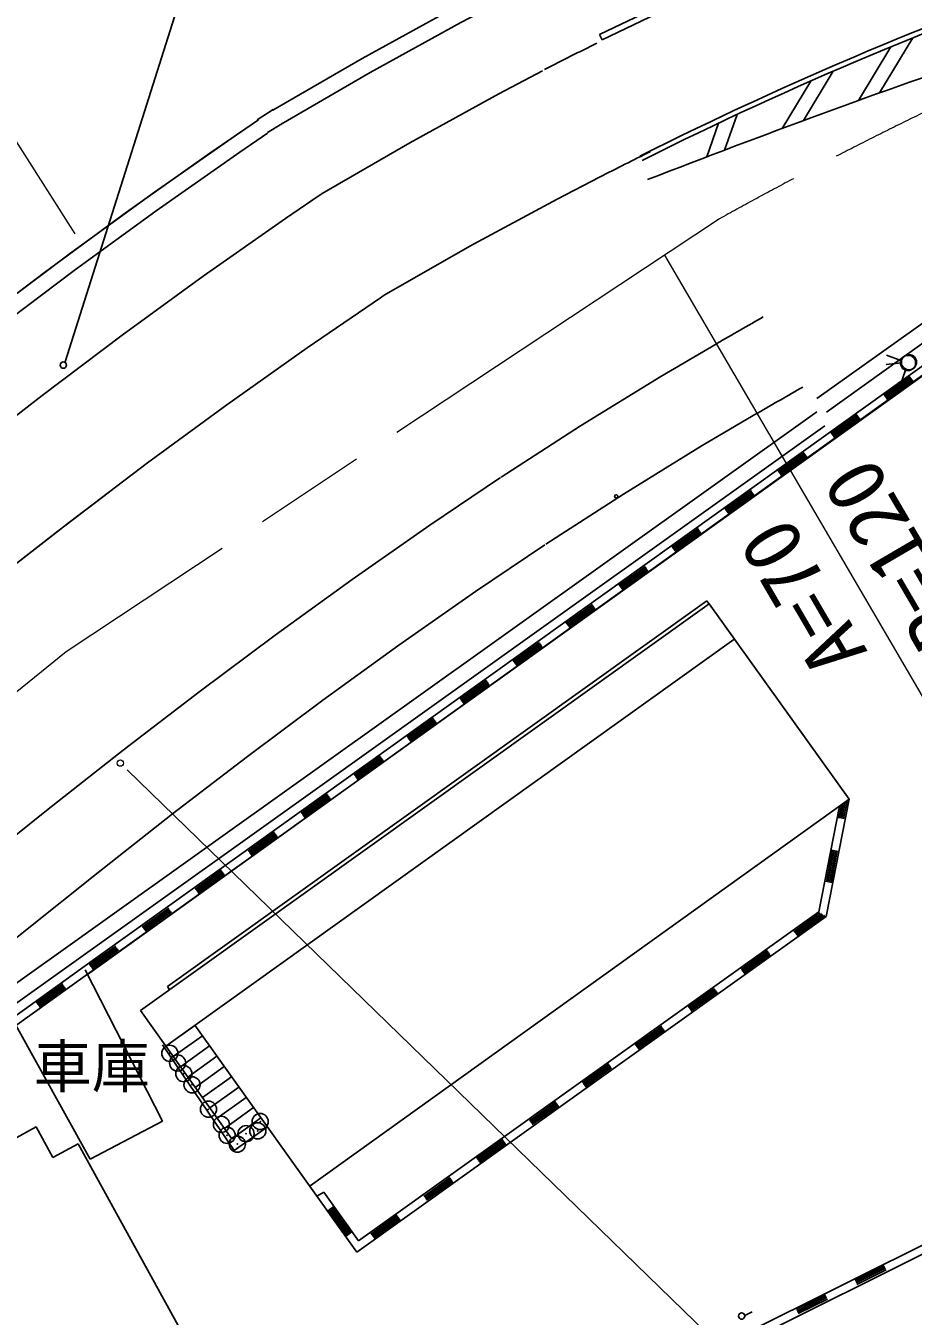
# Model space of a CAD drawing. Units: millimetres, scale not verified. Extents: x 40000 to 680000, y 20000 to 380000.
# Drawn here: x 132560 to 160083, y 255449 to 295454 of the extents above; entities that cross this region are included whole.
import ezdxf
from ezdxf.enums import TextEntityAlignment as Align

# ---------------------------------------------------------------- set-up
doc = ezdxf.new("R2010")
doc.units = ezdxf.units.MM
doc.header["$LTSCALE"] = 1000
doc.header["$PDMODE"] = 32
doc.header["$PDSIZE"] = 500
doc.linetypes.add('CHAIN', pattern=[18.5, 12, -1.5, 3.5, -1.5])
for name, color, linetype, lineweight in [('M-BGD', 7, 'Continuous', 25), ('M-BGD-RSTR', 7, 'Continuous', 13), ('M-BMK', 2, 'CHAIN', 13), ('M-STR-HTXT', 7, 'Continuous', 13), ('M-STR-STRC', 7, 'Continuous', 25)]:
    doc.layers.add(name, color=color, linetype=linetype, lineweight=lineweight)
doc.styles.add('ＭＳ ゴシック', font='')
doc.styles.get('ＭＳ ゴシック').set_extended_font_data('MS Gothic')

msp = doc.modelspace()

# ---------------------------------------------------------------- linework, layer by layer
at = {"layer": 'M-BGD'}
for p, q in [((150356, 295185), (152565, 296234)), ((150433, 295022), (152641, 296070)), ((150433, 295022), (150356, 295185)), ((159042, 293374), (160075, 295082)), ((158386, 293138), (159392, 294803)), ((156680, 292515), (157605, 294047)), ((156018, 292271), (156907, 293742)), ((140228, 292864), (139735, 292534)), ((153679, 291391), (154047, 292435)), ((154230, 291600), (154620, 292704)), ((140497, 292418), (140051, 292149)), ((141749, 290259), (141404, 290019)), ((143558, 287018), (143679, 287106)), ((157093, 283896), (160635, 286426)), ((157393, 283477), (160900, 285983)), ((159701, 285080), (159257, 285239)), ((159701, 285080), (159257, 285239)), ((160617, 285087), (134332, 266259)), ((160775, 284916), (134472, 266043)), ((134478, 266056), (160762, 284884)), ((159717, 285002), (159248, 284957)), ((159170, 283990), (159992, 284578)), ((159199, 283949), (160021, 284537)), ((159229, 283908), (160050, 284497)), ((159258, 283868), (160079, 284456)), ((159843, 284779), (159685, 284335)), ((159843, 284779), (159685, 284335)), ((119832, 256903), (157099, 283488)), ((157527, 282813), (158349, 283401)), ((157557, 282772), (158378, 283361)), ((157586, 282732), (158407, 283320)), ((157615, 282691), (158436, 283279)), ((120250, 256588), (157346, 283051)), ((155884, 281636), (156706, 282224)), ((155914, 281595), (156735, 282184)), ((155943, 281555), (156764, 282143)), ((155972, 281514), (156793, 282102)), ((154242, 280459), (155063, 281047)), ((154271, 280418), (155092, 281007)), ((154300, 280378), (155121, 280966)), ((154329, 280337), (155150, 280926)), ((152599, 279282), (153420, 279871)), ((152628, 279242), (153449, 279830)), ((152657, 279201), (153478, 279789)), ((152686, 279160), (153507, 279749)), ((150956, 278105), (151777, 278694)), ((150985, 278065), (151806, 278653)), ((151014, 278024), (151835, 278612)), ((151043, 277983), (151864, 278572)), ((153680, 277631), (136954, 265673)), ((153757, 277521), (153680, 277631)), ((153757, 277532), (136113, 264924)), ((149313, 276928), (150134, 277517)), ((149342, 276888), (150163, 277476)), ((149371, 276847), (150192, 277436)), ((149400, 276807), (150222, 277395)), ((158092, 271474), (153757, 277532)), ((154519, 276432), (136902, 263818)), ((147670, 275752), (148491, 276340)), ((147699, 275711), (148520, 276299)), ((147728, 275670), (148550, 276259)), ((147757, 275630), (148579, 276218)), ((146027, 274575), (146848, 275163)), ((146056, 274534), (146877, 275122)), ((146085, 274493), (146907, 275082)), ((146114, 274453), (146936, 275041)), ((144384, 273398), (145205, 273986)), ((144413, 273357), (145235, 273946)), ((144442, 273317), (145264, 273905)), ((144471, 273276), (145293, 273864)), ((142741, 272221), (143563, 272809)), ((142770, 272180), (143592, 272769)), ((142799, 272140), (143621, 272728)), ((142828, 272099), (143650, 272687)), ((141098, 271044), (141920, 271632)), ((141127, 271003), (141949, 271592)), ((141156, 270963), (141978, 271551)), ((141185, 270922), (142007, 271511)), ((158098, 271474), (141381, 259490)), ((157157, 267985), (157795, 271257)), ((157383, 267839), (158092, 271474)), ((157775, 270894), (157854, 271300)), ((157824, 270885), (157914, 271342)), ((157873, 270875), (157973, 271385)), ((157922, 270866), (158032, 271427)), ((154752, 254846), (187009, 270969)), ((139455, 269867), (140277, 270456)), ((154863, 254621), (187141, 270755)), ((139484, 269827), (140306, 270415)), ((139513, 269786), (140335, 270374)), ((139543, 269745), (140364, 270334)), ((157389, 268916), (157582, 269905)), ((157438, 268906), (157631, 269895)), ((157487, 268896), (157680, 269886)), ((157536, 268887), (157729, 269876)), ((137812, 268690), (138634, 269279)), ((137841, 268650), (138663, 269238)), ((137870, 268609), (138692, 269197)), ((137900, 268568), (138721, 269157)), ((136169, 267513), (136991, 268102)), ((136198, 267473), (137020, 268061)), ((136228, 267432), (137049, 268021)), ((136257, 267392), (137078, 267980)), ((142824, 257434), (157383, 267839)), ((142882, 257783), (157157, 267985)), ((156383, 267370), (157202, 267956)), ((156412, 267330), (157247, 267926)), ((156441, 267289), (157292, 267897)), ((156470, 267248), (157338, 267868)), ((134526, 266337), (135348, 266925)), ((134556, 266296), (135377, 266884)), ((134585, 266255), (135406, 266844)), ((134614, 266215), (135435, 266803)), ((154743, 266198), (155563, 266784)), ((154772, 266157), (155592, 266744)), ((154801, 266117), (155621, 266703)), ((154830, 266076), (155650, 266662)), ((134332, 266259), (120531, 256375)), ((120677, 256172), (134478, 266056)), ((134404, 266182), (136796, 261499)), ((132883, 265160), (133705, 265748)), ((132912, 265119), (133734, 265708)), ((132942, 265079), (133763, 265667)), ((136954, 265673), (137020, 265569)), ((132971, 265038), (133792, 265626)), ((153103, 265026), (153923, 265612)), ((153132, 264985), (153952, 265571)), ((153161, 264945), (153981, 265531)), ((153190, 264904), (154010, 265490)), ((136113, 264924), (138948, 260951)), ((134556, 260320), (132199, 264564)), ((137807, 264464), (136902, 263818)), ((137805, 264468), (142824, 257434)), ((151462, 263854), (152283, 264440)), ((138035, 264146), (137129, 263500)), ((151492, 263813), (152312, 264399)), ((151521, 263772), (152341, 264358)), ((151550, 263732), (152370, 264318)), ((139027, 260588), (136801, 263865)), ((138262, 263827), (137357, 263181)), ((138489, 263508), (137584, 262862)), ((149822, 262681), (150642, 263268)), ((138717, 263190), (137812, 262544)), ((138944, 262871), (138039, 262225)), ((149851, 262641), (150671, 263227)), ((149880, 262600), (150701, 263186)), ((149910, 262560), (150730, 263146)), ((139172, 262552), (138266, 261906)), ((139399, 262234), (138494, 261588)), ((148182, 261509), (149002, 262095)), ((148211, 261469), (149031, 262055)), ((139626, 261915), (138721, 261269)), ((148240, 261428), (149060, 262014)), ((148269, 261387), (149089, 261973)), ((132885, 261319), (122943, 255901)), ((133401, 260369), (132885, 261319)), ((136796, 261499), (134556, 260320)), ((138948, 260951), (139854, 261597)), ((140053, 261318), (139027, 260588)), ((146542, 260337), (147362, 260923)), ((146571, 260296), (147391, 260883)), ((146600, 260256), (147420, 260842)), ((134187, 260793), (133401, 260369)), ((138286, 253344), (134187, 260793)), ((146629, 260215), (147449, 260801)), ((144902, 259165), (145722, 259751)), ((144931, 259124), (145751, 259710)), ((144960, 259084), (145780, 259670)), ((144989, 259043), (145809, 259629)), ((141804, 259293), (141587, 259168)), ((141804, 259293), (142882, 257783)), ((142066, 258841), (142651, 258020)), ((141944, 258754), (142529, 257933)), ((141985, 258783), (142570, 257962)), ((142025, 258812), (142611, 257991)), ((143262, 257993), (144082, 258579)), ((143291, 257952), (144111, 258538)), ((143320, 257911), (144140, 258497)), ((143349, 257871), (144169, 258457)), ((158269, 256570), (159178, 257024)), ((158292, 256525), (159200, 256979)), ((158314, 256480), (159223, 256935)), ((158336, 256436), (159245, 256890)), ((156452, 255662), (157360, 256116)), ((156474, 255617), (157383, 256071)), ((156496, 255572), (157405, 256026)), ((156519, 255528), (157427, 255982)), ((155093, 255584), (154860, 255474))]:
    msp.add_line(p, q, dxfattribs=at)
for points in [[(140223, 292839), (142996, 294442), (145819, 295991), (147202, 296719)], [(140478, 292409), (143241, 294007), (146054, 295551), (147432, 296276)], [(141751, 290259), (144469, 291830), (147230, 293346), (148582, 294057)], [(125755, 282056), (128178, 283992), (130638, 285910), (133137, 287805), (135679, 289672), (138267, 291506), (139778, 292543)], [(131479, 286554), (133992, 288440), (136549, 290297), (139153, 292118), (139778, 292543)], [(119562, 276293), (121902, 278250), (124268, 280203), (126663, 282145), (129091, 284074), (131555, 285983), (134058, 287867), (136604, 289722), (139196, 291541), (140059, 292130)], [(143674, 287100), (146336, 288618), (149036, 290078), (150355, 290762)], [(121170, 274381), (123499, 276329), (125851, 278269), (128228, 280197), (130634, 282108), (133072, 283997), (135546, 285859), (138058, 287689), (140612, 289482), (141461, 290062)], [(117533, 266711), (119832, 268643), (122139, 270574), (124457, 272500), (126790, 274416), (129141, 276319), (131514, 278204), (133912, 280066), (136338, 281900), (138796, 283701), (141287, 285465), (143565, 287019)], [(147308, 281465), (149767, 283052), (152255, 284581), (153998, 285606)], [(148685, 279379), (151100, 280938), (153539, 282438), (155246, 283441)], [(121698, 261724), (124004, 263638), (126309, 265543), (128616, 267436), (130928, 269312), (133249, 271167), (135582, 272996), (137930, 274796), (140295, 276561), (142681, 278288), (145090, 279972), (147284, 281449)], [(119486, 268352), (121792, 270284), (124108, 272211), (126438, 274129), (128787, 276034), (131156, 277922), (133550, 279787), (135155, 281011)], [(123295, 259801), (125599, 261714), (127898, 263615), (130196, 265500), (132496, 267366), (134801, 269208), (137114, 271022), (139438, 272803), (141776, 274548), (144130, 276252), (146503, 277911), (148661, 279363)]]:
    msp.add_lwpolyline(points, dxfattribs=at)
for centre, radius in [((159923, 285001), 236), ((159923, 285001), 236), ((159952, 285024), 236), ((133723, 284936), 100), ((150873, 280865), 50), ((154762, 255454), 100)]:
    msp.add_circle(centre, radius, dxfattribs=at)
for centre, radius, start, end in [((203866, 187217), 116566, 108.96789, 116.63714), ((203866, 187217), 116416, 108.96781, 116.63714), ((206282, 181267), 126699, 116.23685, 117.05666), ((257789, 18029), 292516, 108.97092, 111.23428), ((206282, 181267), 122951, 116.23685, 117.05666), ((212633, 185279), 116204, 119.48685, 120.30666), ((212633, 185279), 113705, 119.48685, 120.30666)]:
    msp.add_arc(centre, radius, start, end, dxfattribs=at)
for p in [(137025, 263599), (137268, 263299), (137460, 262967), (137716, 262623), (138226, 261866), (138627, 261396), (139829, 261483), (138804, 261057), (139390, 261106), (139755, 261194), (139120, 260783)]:
    msp.add_point(p, dxfattribs=at)
at = {"layer": 'M-BGD-RSTR'}
msp.add_line((152368, 288339), (182366, 237026), dxfattribs=at)
at = {"layer": 'M-BMK'}
for p, q in [((154075, 289470), (133809, 276043)), ((133809, 276043), (119205, 264255))]:
    msp.add_line(p, q, dxfattribs=at)
msp.add_arc((218293, 173833), 132272, 101.88914, 119.04537, dxfattribs=at)
at = {"layer": 'M-STR-HTXT'}
for p, q in [((134090, 289007), (117268, 315316)), ((135699, 272390), (161020, 247798))]:
    msp.add_line(p, q, dxfattribs=at)
msp.add_circle((135492, 272596), 100, dxfattribs=at)
at = {"layer": 'M-STR-STRC'}
msp.add_line((133777, 285033), (137794, 297682), dxfattribs=at)

# ---------------------------------------------------------------- texts
at = {"layer": 'M-BGD', "style": 'ＭＳ ゴシック'}
msp.add_text('車庫', height=1320, dxfattribs=at).set_placement((132805, 262140), align=Align.BOTTOM_LEFT)
at = {"layer": 'M-BGD-RSTR', "style": 'ＭＳ ゴシック'}
msp.add_text('R=120', height=1833, rotation=120.311, dxfattribs=at).set_placement((157196, 281269), align=Align.TOP_RIGHT)
msp.add_text('A=70', height=1833, rotation=120.311, dxfattribs=at).set_placement((156651, 280614), align=Align.BOTTOM_RIGHT)

doc.saveas('drawing.dxf')
